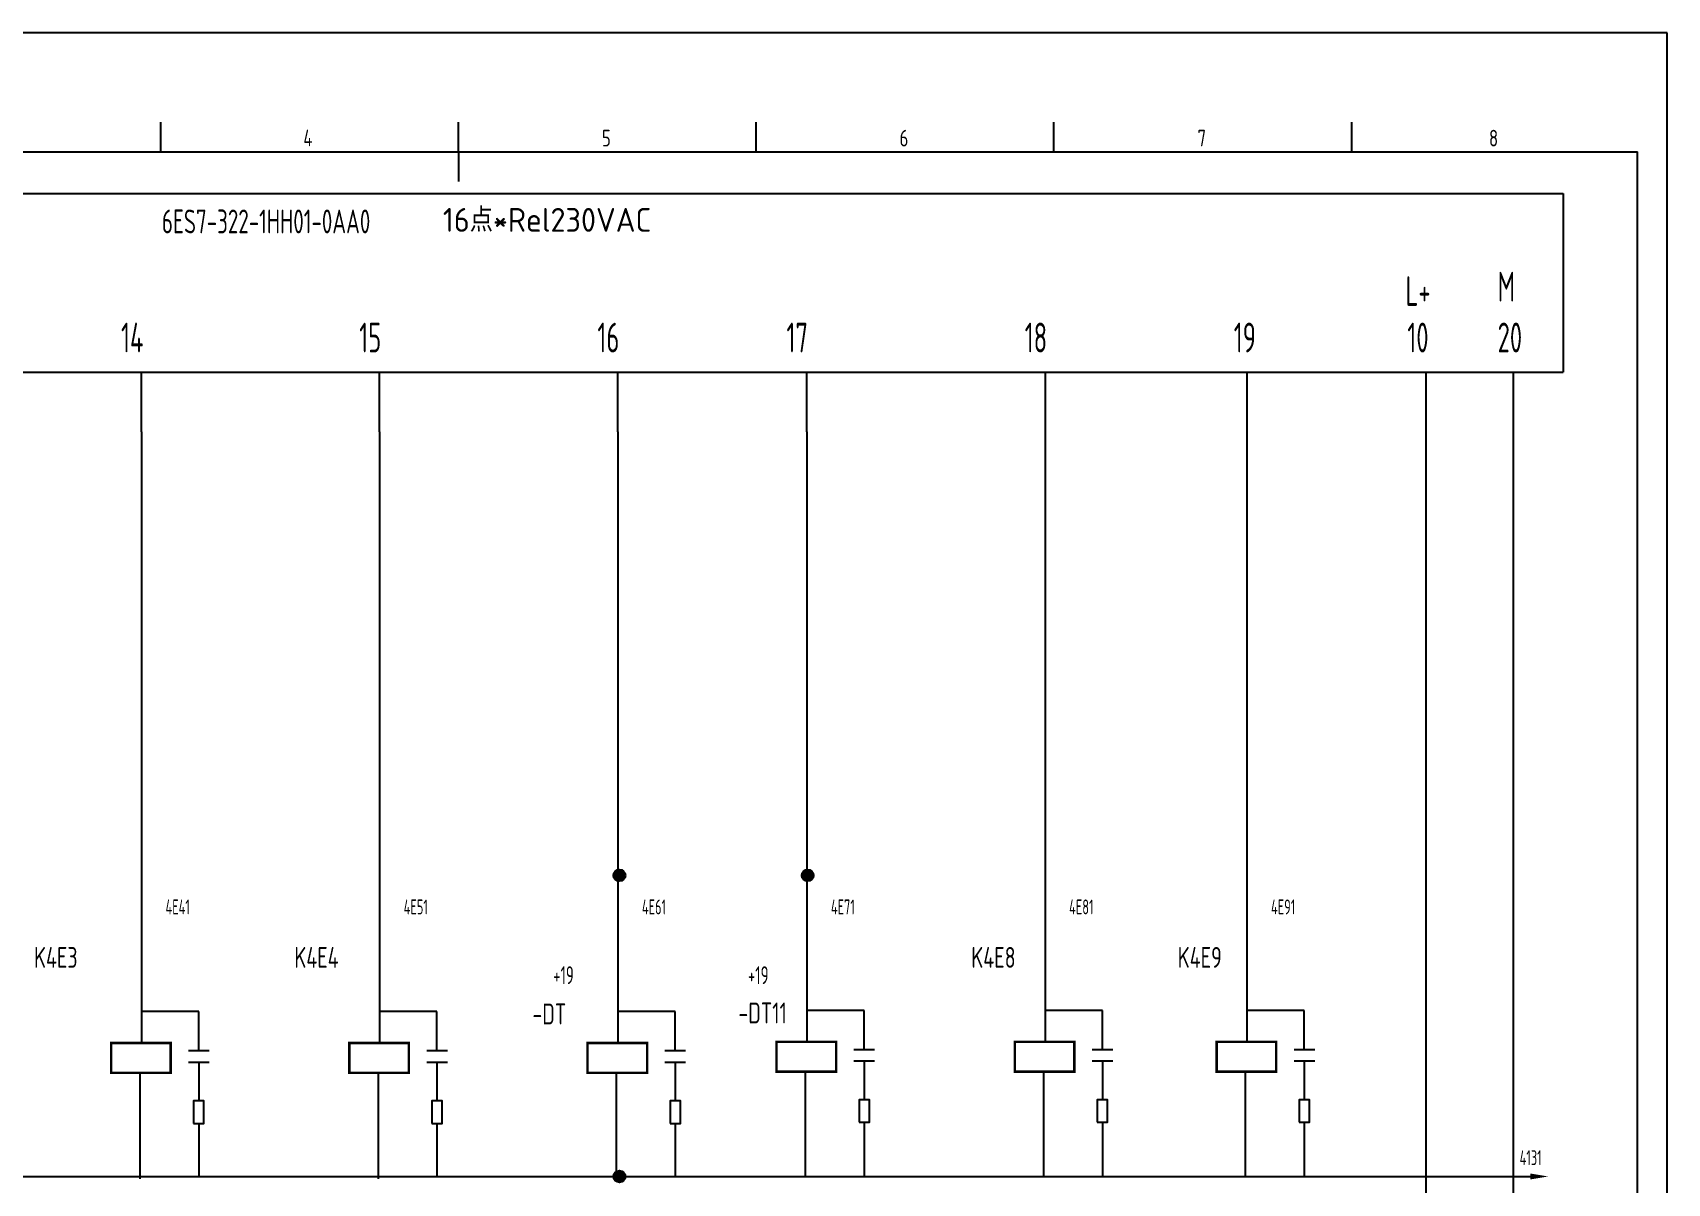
# Model space of a CAD drawing. Extents: x 590 to 9605, y -3741 to 975.
# Drawn here: x 4838.7 to 5113.2, y -2290.6 to -2097.4 of the extents above; entities that cross this region are included whole.
import ezdxf
from ezdxf.enums import TextEntityAlignment as Align

# ---------------------------------------------------------------- set-up
doc = ezdxf.new("R2010")
doc.units = 0
doc.header["$LTSCALE"] = 2
doc.header["$MEASUREMENT"] = 0
doc.linetypes.add('DIVIDE', pattern=[1.25, 0.5, -0.25, 0, -0.25, 0, -0.25])
doc.linetypes.add('HIDDEN', pattern=[0.375, 0.25, -0.125])
doc.layers.get('0').update_dxf_attribs({"linetype": 'CONTINUOUS'})
doc.layers.add('CONTINUOUS', color=7, linetype='CONTINUOUS')
doc.layers.add('DIVIDE', color=1, linetype='DIVIDE')
doc.styles.add('ROMAN', font='ROMANC.shx', dxfattribs={"width": 0.7, "height": 0.7})
doc.styles.add('ROMANS', font='romans', dxfattribs={"width": 0.67, "bigfont": 'hzlib'})
doc.styles.get("Standard").update_dxf_attribs({"font": 'isocp.shx', "width": 0.707, "bigfont": 'dfst.shx'})

msp = doc.modelspace()

# ---------------------------------------------------------------- hatches: boundary and pattern name
at = {"linetype": 'HIDDEN'}
h = msp.add_hatch(color=0, dxfattribs=at)
edge = h.paths.add_edge_path()
edge.add_arc((4937.21, -2238.88), 1, 0, 360)
h = msp.add_hatch(color=0, dxfattribs=at)
edge = h.paths.add_edge_path()
edge.add_arc((4968.83, -2238.88), 1, 0, 360)
h = msp.add_hatch(color=0, dxfattribs=at)
edge = h.paths.add_edge_path()
edge.add_arc((4937.21, -2289.43), 1, 0, 360)

# ---------------------------------------------------------------- linework, layer by layer
for p, q in [((4866.58, -2261.75), (4857.07, -2261.75)), ((4866.58, -2261.75), (4857.07, -2261.75)), ((4866.58, -2268.3), (4866.58, -2261.75)), ((4866.58, -2268.3), (4866.58, -2261.75)), ((4906.58, -2261.75), (4897.07, -2261.75)), ((4906.58, -2261.75), (4897.07, -2261.75)), ((4906.58, -2268.3), (4906.58, -2261.75)), ((4906.58, -2268.3), (4906.58, -2261.75)), ((4946.58, -2268.3), (4946.58, -2261.75)), ((4946.58, -2268.3), (4946.58, -2261.75)), ((4978.33, -2261.56), (4968.82, -2261.56)), ((4978.33, -2261.56), (4968.82, -2261.56)), ((4978.33, -2268.11), (4978.33, -2261.56)), ((4978.33, -2268.11), (4978.33, -2261.56)), ((5018.33, -2261.56), (5008.82, -2261.56)), ((5018.33, -2261.56), (5008.82, -2261.56)), ((5018.33, -2268.11), (5018.33, -2261.56)), ((5018.33, -2268.11), (5018.33, -2261.56)), ((5052.23, -2261.56), (5042.72, -2261.56)), ((5052.23, -2261.56), (5042.72, -2261.56)), ((5052.23, -2268.11), (5052.23, -2261.56)), ((5052.23, -2268.11), (5052.23, -2261.56)), ((4978.33, -2270.04), (4978.33, -2276.56)), ((4978.33, -2270.04), (4978.33, -2276.56)), ((5018.33, -2270.04), (5018.33, -2276.56)), ((5018.33, -2270.04), (5018.33, -2276.56)), ((5052.23, -2270.04), (5052.23, -2276.56)), ((5052.23, -2270.04), (5052.23, -2276.56)), ((4866.58, -2270.23), (4866.58, -2276.75)), ((4866.58, -2270.23), (4866.58, -2276.75)), ((4906.58, -2270.23), (4906.58, -2276.75)), ((4906.58, -2270.23), (4906.58, -2276.75)), ((4946.58, -2270.23), (4946.58, -2276.75)), ((4946.58, -2270.23), (4946.58, -2276.75)), ((4866.58, -2280.53), (4866.58, -2289.52)), ((4866.58, -2280.53), (4866.58, -2289.52)), ((4906.58, -2280.53), (4906.58, -2289.52)), ((4906.58, -2280.53), (4906.58, -2289.52)), ((4946.58, -2280.53), (4946.58, -2289.52)), ((4946.58, -2280.53), (4946.58, -2289.52)), ((4978.33, -2280.33), (4978.33, -2289.33)), ((4978.33, -2280.33), (4978.33, -2289.33)), ((5018.33, -2280.33), (5018.33, -2289.33)), ((5018.33, -2280.33), (5018.33, -2289.33)), ((5052.23, -2280.33), (5052.23, -2289.43)), ((5052.23, -2280.33), (5052.23, -2289.43))]:
    msp.add_line(p, q)
at = {"color": 1}
msp.add_line((4946.58, -2261.75), (4937.07, -2261.75), dxfattribs=at)
msp.add_line((4946.58, -2261.75), (4937.07, -2261.75), dxfattribs=at)
at = {"const_width": 0.4}
for points in [[(4851.86, -2267.02), (4861.86, -2267.02), (4861.86, -2272.02), (4851.86, -2272.02), (4851.86, -2267.02)], [(4851.86, -2267.02), (4861.86, -2267.02), (4861.86, -2272.02), (4851.86, -2272.02), (4851.86, -2267.02)], [(4891.86, -2267.02), (4901.86, -2267.02), (4901.86, -2272.02), (4891.86, -2272.02), (4891.86, -2267.02)], [(4891.86, -2267.02), (4901.86, -2267.02), (4901.86, -2272.02), (4891.86, -2272.02), (4891.86, -2267.02)], [(4931.86, -2267.02), (4941.86, -2267.02), (4941.86, -2272.02), (4931.86, -2272.02), (4931.86, -2267.02)], [(4931.86, -2267.02), (4941.86, -2267.02), (4941.86, -2272.02), (4931.86, -2272.02), (4931.86, -2267.02)], [(4963.61, -2266.83), (4973.61, -2266.83), (4973.61, -2271.83), (4963.61, -2271.83), (4963.61, -2266.83)], [(4963.61, -2266.83), (4973.61, -2266.83), (4973.61, -2271.83), (4963.61, -2271.83), (4963.61, -2266.83)], [(5003.61, -2266.83), (5013.61, -2266.83), (5013.61, -2271.83), (5003.61, -2271.83), (5003.61, -2266.83)], [(5003.61, -2266.83), (5013.61, -2266.83), (5013.61, -2271.83), (5003.61, -2271.83), (5003.61, -2266.83)], [(5037.51, -2266.83), (5047.51, -2266.83), (5047.51, -2271.83), (5037.51, -2271.83), (5037.51, -2266.83)], [(5037.51, -2266.83), (5047.51, -2266.83), (5047.51, -2271.83), (5037.51, -2271.83), (5037.51, -2266.83)]]:
    msp.add_lwpolyline(points, dxfattribs=at)
for points in [[(4865.71, -2280.53), (4867.45, -2280.53), (4867.45, -2276.75), (4865.71, -2276.75)], [(4865.71, -2280.53), (4867.45, -2280.53), (4867.45, -2276.75), (4865.71, -2276.75)], [(4905.71, -2280.53), (4907.45, -2280.53), (4907.45, -2276.75), (4905.71, -2276.75)], [(4905.71, -2280.53), (4907.45, -2280.53), (4907.45, -2276.75), (4905.71, -2276.75)], [(4945.71, -2280.53), (4947.45, -2280.53), (4947.45, -2276.75), (4945.71, -2276.75)], [(4945.71, -2280.53), (4947.45, -2280.53), (4947.45, -2276.75), (4945.71, -2276.75)], [(4977.46, -2280.33), (4979.2, -2280.33), (4979.2, -2276.56), (4977.46, -2276.56)], [(4977.46, -2280.33), (4979.2, -2280.33), (4979.2, -2276.56), (4977.46, -2276.56)], [(5017.46, -2280.33), (5019.2, -2280.33), (5019.2, -2276.56), (5017.46, -2276.56)], [(5017.46, -2280.33), (5019.2, -2280.33), (5019.2, -2276.56), (5017.46, -2276.56)], [(5051.36, -2280.33), (5053.11, -2280.33), (5053.11, -2276.56), (5051.36, -2276.56)], [(5051.36, -2280.33), (5053.11, -2280.33), (5053.11, -2276.56), (5051.36, -2276.56)]]:
    msp.add_lwpolyline(points, close=True)
at = {"layer": 'CONTINUOUS', "color": 3}
for p, q in [((5113.19, -2097.43), (4693.19, -2097.43)), ((5113.19, -2394.43), (5113.19, -2097.43))]:
    msp.add_line(p, q, dxfattribs=at)
at = {"layer": 'CONTINUOUS', "linetype": 'Continuous'}
for p, q in [((4860.19, -2117.43), (4860.19, -2112.43)), ((4960.19, -2117.43), (4960.19, -2112.43)), ((5010.19, -2117.43), (5010.19, -2112.43)), ((5060.19, -2117.43), (5060.19, -2112.43))]:
    msp.add_line(p, q, dxfattribs=at)
at = {"layer": 'CONTINUOUS'}
for p, q in [((4910.19, -2117.43), (4910.19, -2112.43)), ((4713.19, -2117.43), (5108.19, -2117.43)), ((4910.19, -2117.43), (4910.19, -2122.43)), ((5108.19, -2389.43), (5108.19, -2117.43)), ((4735.69, -2124.43), (5095.69, -2124.43)), ((5095.69, -2124.43), (5095.69, -2154.43)), ((4735.69, -2154.43), (5095.69, -2154.43)), ((4856.94, -2164.43), (4856.94, -2154.43)), ((4896.94, -2164.43), (4896.94, -2154.43)), ((4896.94, -2164.43), (4896.94, -2154.43)), ((4936.94, -2164.43), (4936.94, -2154.43)), ((4936.94, -2164.43), (4936.94, -2154.43)), ((4936.94, -2164.43), (4936.94, -2154.43)), ((4936.94, -2164.43), (4936.94, -2154.43)), ((4968.69, -2164.43), (4968.69, -2154.43)), ((5008.69, -2154.43), (5008.69, -2266.93)), ((5042.59, -2154.43), (5042.59, -2266.93)), ((4856.94, -2164.43), (4856.94, -2266.93)), ((4896.94, -2164.43), (4896.94, -2266.93)), ((4936.94, -2164.43), (4936.94, -2266.93)), ((4968.69, -2164.43), (4968.69, -2266.93)), ((4851.86, -2267.02), (4851.86, -2272.02)), ((4851.86, -2267.02), (4851.86, -2272.02)), ((4851.86, -2267.02), (4851.86, -2272.02)), ((4851.86, -2267.02), (4851.86, -2272.02)), ((4851.86, -2267.02), (4851.86, -2272.02)), ((4851.86, -2267.02), (4851.86, -2272.02)), ((4861.86, -2267.02), (4851.86, -2267.02)), ((4861.86, -2267.02), (4851.86, -2267.02)), ((4861.86, -2267.02), (4851.86, -2267.02)), ((4861.86, -2267.02), (4851.86, -2267.02)), ((4861.86, -2267.02), (4851.86, -2267.02)), ((4861.86, -2267.02), (4851.86, -2267.02)), ((4861.86, -2272.02), (4861.86, -2267.02)), ((4861.86, -2272.02), (4861.86, -2267.02)), ((4861.86, -2272.02), (4861.86, -2267.02)), ((4861.86, -2272.02), (4861.86, -2267.02)), ((4861.86, -2272.02), (4861.86, -2267.02)), ((4861.86, -2272.02), (4861.86, -2267.02)), ((4891.86, -2267.02), (4891.86, -2272.02)), ((4891.86, -2267.02), (4891.86, -2272.02)), ((4891.86, -2267.02), (4891.86, -2272.02)), ((4891.86, -2267.02), (4891.86, -2272.02)), ((4891.86, -2267.02), (4891.86, -2272.02)), ((4891.86, -2267.02), (4891.86, -2272.02)), ((4901.86, -2267.02), (4891.86, -2267.02)), ((4901.86, -2267.02), (4891.86, -2267.02)), ((4901.86, -2267.02), (4891.86, -2267.02)), ((4901.86, -2267.02), (4891.86, -2267.02)), ((4901.86, -2267.02), (4891.86, -2267.02)), ((4901.86, -2267.02), (4891.86, -2267.02)), ((4901.86, -2272.02), (4901.86, -2267.02)), ((4901.86, -2272.02), (4901.86, -2267.02)), ((4901.86, -2272.02), (4901.86, -2267.02)), ((4901.86, -2272.02), (4901.86, -2267.02)), ((4901.86, -2272.02), (4901.86, -2267.02)), ((4901.86, -2272.02), (4901.86, -2267.02)), ((4931.86, -2267.02), (4931.86, -2272.02)), ((4931.86, -2267.02), (4931.86, -2272.02)), ((4931.86, -2267.02), (4931.86, -2272.02)), ((4931.86, -2267.02), (4931.86, -2272.02)), ((4931.86, -2267.02), (4931.86, -2272.02)), ((4931.86, -2267.02), (4931.86, -2272.02)), ((4941.86, -2267.02), (4931.86, -2267.02)), ((4941.86, -2267.02), (4931.86, -2267.02)), ((4941.86, -2267.02), (4931.86, -2267.02)), ((4941.86, -2267.02), (4931.86, -2267.02)), ((4941.86, -2267.02), (4931.86, -2267.02)), ((4941.86, -2267.02), (4931.86, -2267.02)), ((4941.86, -2272.02), (4941.86, -2267.02)), ((4941.86, -2272.02), (4941.86, -2267.02)), ((4941.86, -2272.02), (4941.86, -2267.02)), ((4941.86, -2272.02), (4941.86, -2267.02)), ((4941.86, -2272.02), (4941.86, -2267.02)), ((4941.86, -2272.02), (4941.86, -2267.02)), ((4963.61, -2266.83), (4963.61, -2271.83)), ((4963.61, -2266.83), (4963.61, -2271.83)), ((4963.61, -2266.83), (4963.61, -2271.83)), ((4963.61, -2266.83), (4963.61, -2271.83)), ((4963.61, -2266.83), (4963.61, -2271.83)), ((4963.61, -2266.83), (4963.61, -2271.83)), ((4973.61, -2266.83), (4963.61, -2266.83)), ((4973.61, -2266.83), (4963.61, -2266.83)), ((4973.61, -2266.83), (4963.61, -2266.83)), ((4973.61, -2266.83), (4963.61, -2266.83)), ((4973.61, -2266.83), (4963.61, -2266.83)), ((4973.61, -2266.83), (4963.61, -2266.83)), ((4973.61, -2271.83), (4973.61, -2266.83)), ((4973.61, -2271.83), (4973.61, -2266.83)), ((4973.61, -2271.83), (4973.61, -2266.83)), ((4973.61, -2271.83), (4973.61, -2266.83)), ((4973.61, -2271.83), (4973.61, -2266.83)), ((4973.61, -2271.83), (4973.61, -2266.83)), ((5003.61, -2266.83), (5003.61, -2271.83)), ((5003.61, -2266.83), (5003.61, -2271.83)), ((5003.61, -2266.83), (5003.61, -2271.83)), ((5003.61, -2266.83), (5003.61, -2271.83)), ((5003.61, -2266.83), (5003.61, -2271.83)), ((5003.61, -2266.83), (5003.61, -2271.83)), ((5013.61, -2266.83), (5003.61, -2266.83)), ((5013.61, -2266.83), (5003.61, -2266.83)), ((5013.61, -2266.83), (5003.61, -2266.83)), ((5013.61, -2266.83), (5003.61, -2266.83)), ((5013.61, -2266.83), (5003.61, -2266.83)), ((5013.61, -2266.83), (5003.61, -2266.83)), ((5013.61, -2271.83), (5013.61, -2266.83)), ((5013.61, -2271.83), (5013.61, -2266.83)), ((5013.61, -2271.83), (5013.61, -2266.83)), ((5013.61, -2271.83), (5013.61, -2266.83)), ((5013.61, -2271.83), (5013.61, -2266.83)), ((5013.61, -2271.83), (5013.61, -2266.83)), ((5037.51, -2266.83), (5037.51, -2271.83)), ((5037.51, -2266.83), (5037.51, -2271.83)), ((5037.51, -2266.83), (5037.51, -2271.83)), ((5037.51, -2266.83), (5037.51, -2271.83)), ((5037.51, -2266.83), (5037.51, -2271.83)), ((5037.51, -2266.83), (5037.51, -2271.83)), ((5047.51, -2266.83), (5037.51, -2266.83)), ((5047.51, -2266.83), (5037.51, -2266.83)), ((5047.51, -2266.83), (5037.51, -2266.83)), ((5047.51, -2266.83), (5037.51, -2266.83)), ((5047.51, -2266.83), (5037.51, -2266.83)), ((5047.51, -2266.83), (5037.51, -2266.83)), ((5047.51, -2271.83), (5047.51, -2266.83)), ((5047.51, -2271.83), (5047.51, -2266.83)), ((5047.51, -2271.83), (5047.51, -2266.83)), ((5047.51, -2271.83), (5047.51, -2266.83)), ((5047.51, -2271.83), (5047.51, -2266.83)), ((5047.51, -2271.83), (5047.51, -2266.83)), ((4864.85, -2268.3), (4868.32, -2268.3)), ((4864.85, -2268.3), (4868.32, -2268.3)), ((4904.85, -2268.3), (4908.32, -2268.3)), ((4904.85, -2268.3), (4908.32, -2268.3)), ((4944.85, -2268.3), (4948.32, -2268.3)), ((4944.85, -2268.3), (4948.32, -2268.3)), ((4976.6, -2268.11), (4980.07, -2268.11)), ((4976.6, -2268.11), (4980.07, -2268.11)), ((4976.6, -2270.04), (4980.07, -2270.04)), ((4976.6, -2270.04), (4980.07, -2270.04)), ((5016.6, -2268.11), (5020.07, -2268.11)), ((5016.6, -2268.11), (5020.07, -2268.11)), ((5016.6, -2270.04), (5020.07, -2270.04)), ((5016.6, -2270.04), (5020.07, -2270.04)), ((5050.5, -2268.11), (5053.97, -2268.11)), ((5050.5, -2268.11), (5053.97, -2268.11)), ((5050.5, -2270.04), (5053.97, -2270.04)), ((5050.5, -2270.04), (5053.97, -2270.04)), ((4851.86, -2272.02), (4856.86, -2272.02)), ((4851.86, -2272.02), (4856.86, -2272.02)), ((4851.86, -2272.02), (4856.86, -2272.02)), ((4851.86, -2272.02), (4856.86, -2272.02)), ((4851.86, -2272.02), (4856.86, -2272.02)), ((4851.86, -2272.02), (4856.86, -2272.02)), ((4856.73, -2289.62), (4856.73, -2272.12)), ((4856.73, -2289.62), (4856.73, -2272.12)), ((4856.73, -2289.62), (4856.73, -2272.12)), ((4856.73, -2289.81), (4856.73, -2272.31)), ((4856.73, -2289.81), (4856.73, -2272.31)), ((4856.73, -2289.81), (4856.73, -2272.31)), ((4856.86, -2272.02), (4861.86, -2272.02)), ((4856.86, -2272.02), (4861.86, -2272.02)), ((4856.86, -2272.02), (4861.86, -2272.02)), ((4856.86, -2272.02), (4861.86, -2272.02)), ((4856.86, -2272.02), (4861.86, -2272.02)), ((4856.86, -2272.02), (4861.86, -2272.02)), ((4864.85, -2270.23), (4868.32, -2270.23)), ((4864.85, -2270.23), (4868.32, -2270.23)), ((4891.86, -2272.02), (4896.86, -2272.02)), ((4891.86, -2272.02), (4896.86, -2272.02)), ((4891.86, -2272.02), (4896.86, -2272.02)), ((4891.86, -2272.02), (4896.86, -2272.02)), ((4891.86, -2272.02), (4896.86, -2272.02)), ((4891.86, -2272.02), (4896.86, -2272.02)), ((4896.73, -2289.62), (4896.73, -2272.12)), ((4896.73, -2289.62), (4896.73, -2272.12)), ((4896.73, -2289.62), (4896.73, -2272.12)), ((4896.73, -2289.81), (4896.73, -2272.31)), ((4896.73, -2289.81), (4896.73, -2272.31)), ((4896.73, -2289.81), (4896.73, -2272.31)), ((4896.86, -2272.02), (4901.86, -2272.02)), ((4896.86, -2272.02), (4901.86, -2272.02)), ((4896.86, -2272.02), (4901.86, -2272.02)), ((4896.86, -2272.02), (4901.86, -2272.02)), ((4896.86, -2272.02), (4901.86, -2272.02)), ((4896.86, -2272.02), (4901.86, -2272.02)), ((4904.85, -2270.23), (4908.32, -2270.23)), ((4904.85, -2270.23), (4908.32, -2270.23)), ((4931.86, -2272.02), (4936.86, -2272.02)), ((4931.86, -2272.02), (4936.86, -2272.02)), ((4931.86, -2272.02), (4936.86, -2272.02)), ((4931.86, -2272.02), (4936.86, -2272.02)), ((4931.86, -2272.02), (4936.86, -2272.02)), ((4931.86, -2272.02), (4936.86, -2272.02)), ((4936.73, -2289.62), (4936.73, -2272.12)), ((4936.73, -2289.62), (4936.73, -2272.12)), ((4936.73, -2289.62), (4936.73, -2272.12)), ((4936.73, -2289.81), (4936.73, -2272.31)), ((4936.73, -2289.81), (4936.73, -2272.31)), ((4936.73, -2289.81), (4936.73, -2272.31)), ((4936.86, -2272.02), (4941.86, -2272.02)), ((4936.86, -2272.02), (4941.86, -2272.02)), ((4936.86, -2272.02), (4941.86, -2272.02)), ((4936.86, -2272.02), (4941.86, -2272.02)), ((4936.86, -2272.02), (4941.86, -2272.02)), ((4936.86, -2272.02), (4941.86, -2272.02)), ((4944.85, -2270.23), (4948.32, -2270.23)), ((4944.85, -2270.23), (4948.32, -2270.23)), ((4963.61, -2271.83), (4968.61, -2271.83)), ((4963.61, -2271.83), (4968.61, -2271.83)), ((4963.61, -2271.83), (4968.61, -2271.83)), ((4963.61, -2271.83), (4968.61, -2271.83)), ((4963.61, -2271.83), (4968.61, -2271.83)), ((4963.61, -2271.83), (4968.61, -2271.83)), ((4968.48, -2289.43), (4968.48, -2271.93)), ((4968.48, -2289.43), (4968.48, -2271.93)), ((4968.48, -2289.62), (4968.48, -2272.12)), ((4968.48, -2289.62), (4968.48, -2272.12)), ((4968.48, -2289.62), (4968.48, -2272.12)), ((4968.48, -2289.62), (4968.48, -2272.12)), ((4968.61, -2271.83), (4973.61, -2271.83)), ((4968.61, -2271.83), (4973.61, -2271.83)), ((4968.61, -2271.83), (4973.61, -2271.83)), ((4968.61, -2271.83), (4973.61, -2271.83)), ((4968.61, -2271.83), (4973.61, -2271.83)), ((4968.61, -2271.83), (4973.61, -2271.83)), ((5003.61, -2271.83), (5008.61, -2271.83)), ((5003.61, -2271.83), (5008.61, -2271.83)), ((5003.61, -2271.83), (5008.61, -2271.83)), ((5003.61, -2271.83), (5008.61, -2271.83)), ((5003.61, -2271.83), (5008.61, -2271.83)), ((5003.61, -2271.83), (5008.61, -2271.83)), ((5008.48, -2289.43), (5008.48, -2271.93)), ((5008.48, -2289.43), (5008.48, -2271.93)), ((5008.48, -2289.62), (5008.48, -2272.12)), ((5008.48, -2289.62), (5008.48, -2272.12)), ((5008.48, -2289.62), (5008.48, -2272.12)), ((5008.48, -2289.62), (5008.48, -2272.12)), ((5008.61, -2271.83), (5013.61, -2271.83)), ((5008.61, -2271.83), (5013.61, -2271.83)), ((5008.61, -2271.83), (5013.61, -2271.83)), ((5008.61, -2271.83), (5013.61, -2271.83)), ((5008.61, -2271.83), (5013.61, -2271.83)), ((5008.61, -2271.83), (5013.61, -2271.83)), ((5037.51, -2271.83), (5042.51, -2271.83)), ((5037.51, -2271.83), (5042.51, -2271.83)), ((5037.51, -2271.83), (5042.51, -2271.83)), ((5037.51, -2271.83), (5042.51, -2271.83)), ((5037.51, -2271.83), (5042.51, -2271.83)), ((5037.51, -2271.83), (5042.51, -2271.83)), ((5042.38, -2289.43), (5042.38, -2271.93)), ((5042.38, -2289.43), (5042.38, -2271.93)), ((5042.38, -2289.43), (5042.38, -2272.12)), ((5042.38, -2289.43), (5042.38, -2272.12)), ((5042.38, -2289.43), (5042.38, -2272.12)), ((5042.38, -2289.43), (5042.38, -2272.12)), ((5042.51, -2271.83), (5047.51, -2271.83)), ((5042.51, -2271.83), (5047.51, -2271.83)), ((5042.51, -2271.83), (5047.51, -2271.83)), ((5042.51, -2271.83), (5047.51, -2271.83)), ((5042.51, -2271.83), (5047.51, -2271.83)), ((5042.51, -2271.83), (5047.51, -2271.83)), ((4730.69, -2289.43), (5090.57, -2289.43))]:
    msp.add_line(p, q, dxfattribs=at)
at = {"layer": 'CONTINUOUS', "color": 1, "linetype": 'Continuous', "ltscale": 2}
for p, q in [((5072.65, -2154.42), (5072.65, -2313.43)), ((5087.29, -2154.42), (5087.29, -2323.34))]:
    msp.add_line(p, q, dxfattribs=at)
at = {"layer": 'CONTINUOUS'}
for centre in [(4937.21, -2238.88), (4968.83, -2238.88), (4937.21, -2289.43)]:
    msp.add_circle(centre, 1, dxfattribs=at)
at = {"layer": 'DIVIDE', "color": 6}
msp.add_solid([(5090.18, -2288.93), (5090.18, -2289.93), (5093.18, -2289.43)], dxfattribs=at)

# ---------------------------------------------------------------- texts
at = {"layer": 'CONTINUOUS', "linetype": 'Continuous', "style": 'ROMAN', "width": 0.7}
for s, p in [('4', (4884.14, -2116.49)), ('5', (4934.28, -2116.53)), ('6', (4984.26, -2116.53)), ('7', (5034.3, -2116.53)), ('8', (5083.24, -2116.53))]:
    msp.add_text(s, height=2.8, dxfattribs=at).set_placement(p)
at = {"layer": 'CONTINUOUS', "color": 1}
for s, width, p, p2 in [('6ES7-322-1HH01-0AA0', 0.65052, (4860.38, -2131.11), (4895.38, -2131.11)), ('16点*Rel230VAC', 0.945946, (4907.56, -2130.85), (4942.56, -2130.85))]:
    msp.add_text(s, height=4, dxfattribs=dict(at, width=width)).set_placement(p, p2, align=Align.FIT)
at = {"layer": 'CONTINUOUS', "color": 1, "width": 0.67}
for s, height, p in [('L+', 5, (5069.22, -2143.29)), ('M', 5, (5084.69, -2142.56)), ('14', 5, (4853.52, -2151.1)), ('15', 5, (4893.52, -2151.1)), ('16', 5, (4933.52, -2151.1)), ('17', 5, (4965.27, -2151.1)), ('18', 5, (5005.27, -2151.1)), ('19', 5, (5040.38, -2151.1)), ('10', 5, (5069.53, -2151.1)), ('20', 5, (5084.69, -2151.1)), ('+19', 3, (4926.09, -2257.14)), ('+19', 3, (4958.8, -2257.14)), ('4131', 2.5, (5088.39, -2287.52))]:
    msp.add_text(s, height=height, dxfattribs=at).set_placement(p)
at = {"layer": 'CONTINUOUS', "width": 0.67}
msp.add_text('4E41', height=2.5, dxfattribs=at).set_placement((4860.99, -2245.43))
at = {"layer": 'CONTINUOUS', "color": 7, "width": 0.67}
for s, p in [('4E51', (4900.99, -2245.43)), ('4E61', (4940.99, -2245.43)), ('4E71', (4972.73, -2245.43)), ('4E81', (5012.73, -2245.43)), ('4E91', (5046.64, -2245.43))]:
    msp.add_text(s, height=2.5, dxfattribs=at).set_placement(p)
at = {"layer": 'CONTINUOUS', "style": 'ROMANS', "width": 0.67}
for s, p in [('K4E3', (4838.9, -2254.4)), ('K4E4', (4882.62, -2254.4)), ('K4E8', (4996.3, -2254.4)), ('K4E9', (5030.97, -2254.4))]:
    msp.add_text(s, height=3.5, dxfattribs=at).set_placement(p)
at = {"layer": 'CONTINUOUS', "color": 1, "style": 'ROMANS', "width": 0.67}
for s, p in [('-DT', (4922.6, -2263.9)), ('-DT11', (4957.19, -2263.73))]:
    msp.add_text(s, height=3.5, dxfattribs=at).set_placement(p)

doc.saveas('drawing.dxf')
